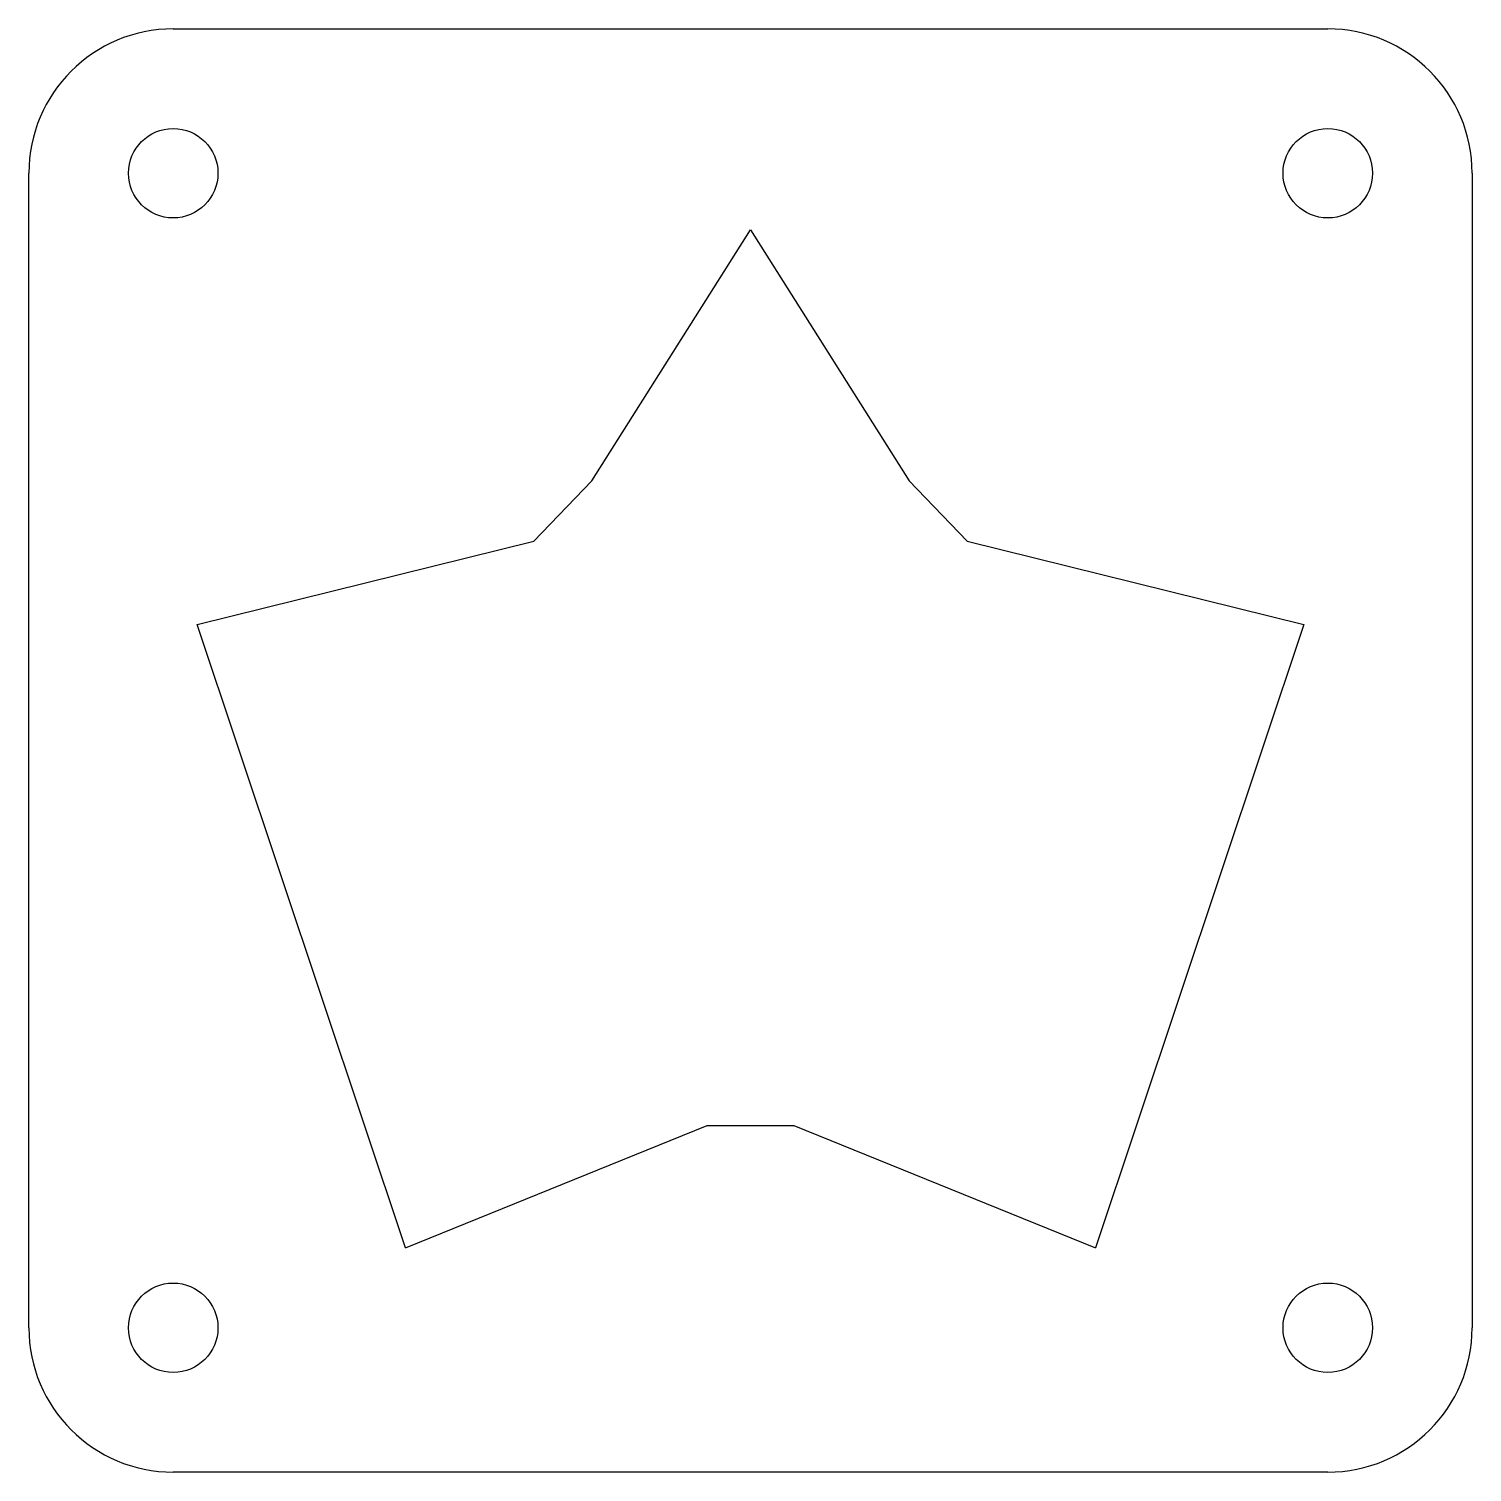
# Model space of a CAD drawing. Extents: x -25 to 25, y -25 to 25.
import ezdxf

# ---------------------------------------------------------------- set-up
doc = ezdxf.new("R2010")
doc.units = 0
doc.layers.add('Sketch001', color=7, linetype='CONTINUOUS')

msp = doc.modelspace()

# ---------------------------------------------------------------- linework, layer by layer
at = {"layer": 'Sketch001'}
for p, q in [((-20, 25), (20, 25)), ((-25, -20), (-25, 20)), ((25, 20), (25, -20)), ((-5.50053, 9.3461), (0, 18.0395)), ((0, 18.0395), (5.50053, 9.3461)), ((-7.50258, 7.25458), (-5.50053, 9.3461)), ((5.50053, 9.3461), (7.50258, 7.25458)), ((-19.1652, 4.36433), (-7.50258, 7.25458)), ((7.50258, 7.25458), (19.1652, 4.36433)), ((-11.9475, -17.2249), (-19.1652, 4.36433)), ((19.1652, 4.36433), (11.9475, -17.2249)), ((-11.9475, -17.2249), (-1.5, -12.9866)), ((-1.5, -12.9866), (1.5, -12.9866)), ((1.5, -12.9866), (11.9475, -17.2249)), ((20, -25), (-20, -25))]:
    msp.add_line(p, q, dxfattribs=at)
for centre in [(-20, 20), (20, 20), (-20, -20), (20, -20)]:
    msp.add_circle(centre, 1.55, dxfattribs=at)
for centre, start, end in [((-20, 20), 90, -180), ((20, 20), 0, 90), ((-20, -20), 180, -90), ((20, -20), -90, 0)]:
    msp.add_arc(centre, 5, start, end, dxfattribs=at)

doc.saveas('drawing.dxf')
